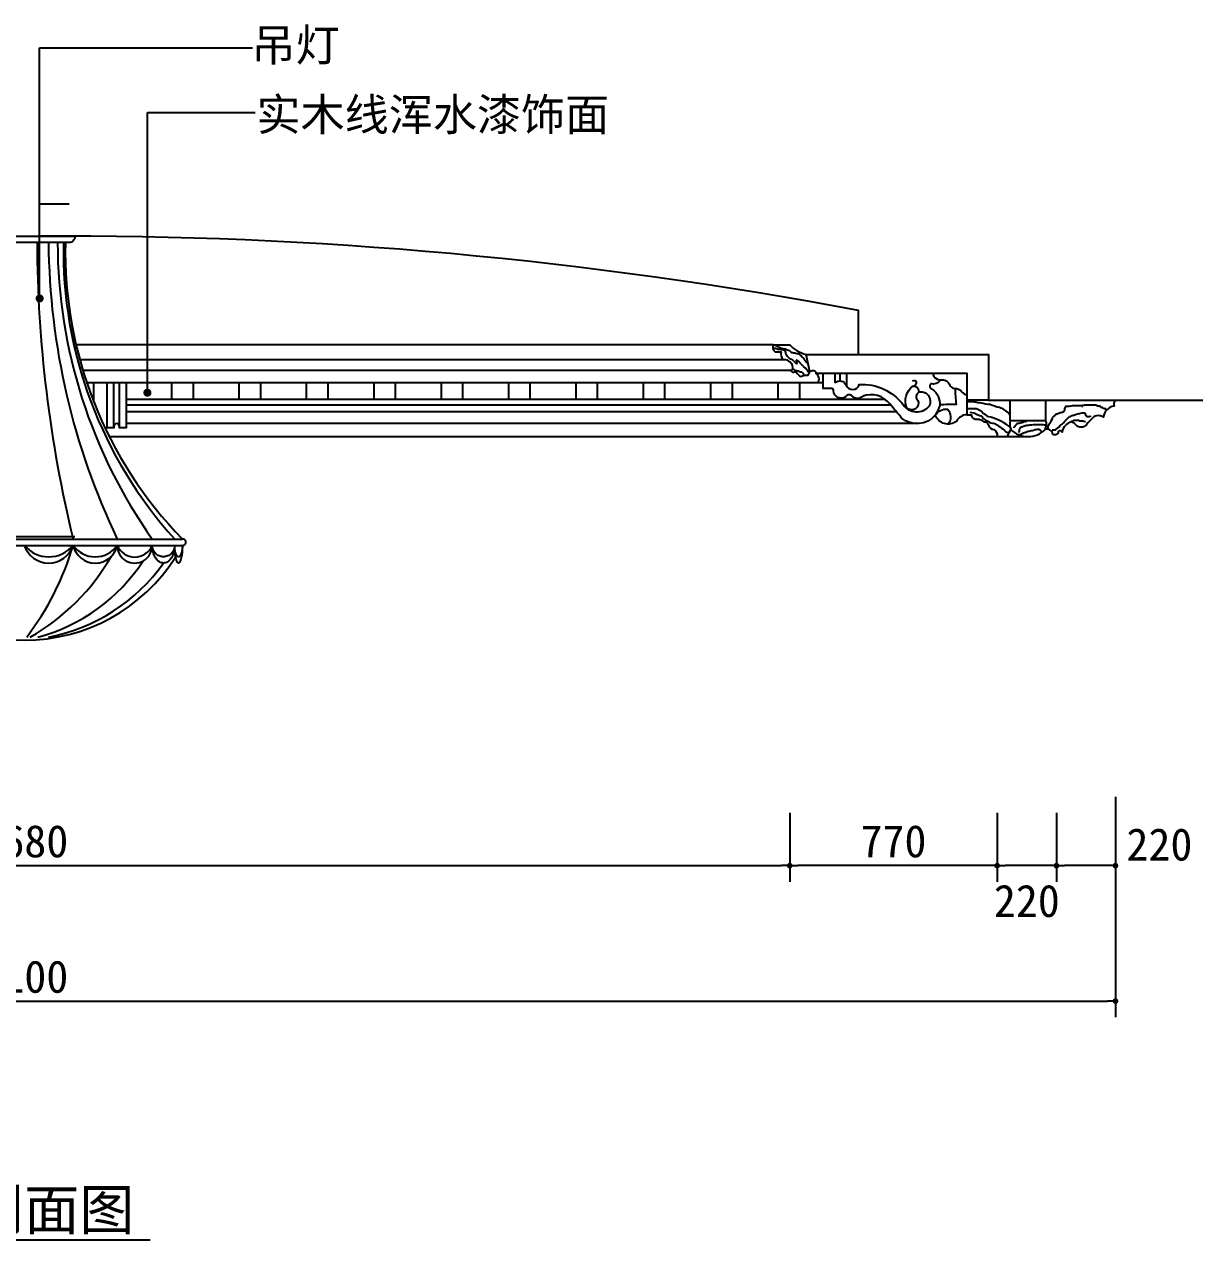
# Model space of a CAD drawing. Extents: x 341 to 10071, y 531 to 13651.
# Drawn here: x 5593 to 9967, y 9075 to 13588 of the extents above; entities that cross this region are included whole.
import ezdxf

# ---------------------------------------------------------------- set-up
doc = ezdxf.new("R2010")
doc.units = 0
doc.header["$MEASUREMENT"] = 0
doc.layers.get('0').update_dxf_attribs({"linetype": 'CONTINUOUS'})
doc.layers.get('DEFPOINTS').update_dxf_attribs({"linetype": 'CONTINUOUS'})
for name, color, linetype in [('2', 2, 'CONTINUOUS'), ('3', 3, 'CONTINUOUS'), ('4', 4, 'CONTINUOUS'), ('7', 7, 'CONTINUOUS'), ('BH', 3, 'CONTINUOUS'), ('DIM', 3, 'CONTINUOUS'), ('TEXT', 3, 'CONTINUOUS')]:
    doc.layers.add(name, color=color, linetype=linetype)
doc.styles.add('HZ', font='')
doc.styles.get("Standard").update_dxf_attribs({"font": 'txt.shx', "bigfont": 'bigfont.shx'})
doc.styles.get('HZ').set_extended_font_data('仿宋_GB2312')
doc.dimstyles.get("Standard").update_dxf_attribs({"dimtxt": 0.18, "dimasz": 0.18, "dimexe": 0.18, "dimexo": 0.0625, "dimgap": 0.09, "dimtad": 0, "dimtih": 1, "dimtoh": 1, "dimdec": 4, "dimzin": 0, "dimdsep": 46, "dimtxsty": 'Standard', "dimcen": 0.09, "dimadec": 0, "dimazin": 0, "dimtfac": 1, "dimtdec": 4, "dimtofl": 0, "dimtmove": 0, "dimatfit": 3, "dimfxl": 0, "dimtolj": 1, "dimtzin": 0, "dimarcsym": 0})

# ---------------------------------------------------------------- blocks, each defined once
blk = doc.blocks.new('_DOT')
at = {"color": 0, "linetype": 'ByBlock'}
blk.add_line((-0.35, 0), (-1, 0), dxfattribs=at)
at = {"color": 0, "linetype": 'ByBlock', "const_width": 0.35}
blk.add_lwpolyline([(-0.175, 0, 1), (0.175, 0, 1)], format="xyb", close=True, dxfattribs=at)
blk = doc.blocks.new('*D35')
at = {"linetype": 'ByBlock'}
for p, q in [((2752.1, 10660.8), (2752.1, 10404.1)), ((8434.1, 10660.8), (8434.1, 10404.1)), ((2782.1, 10464.1), (8404.1, 10464.1))]:
    blk.add_line(p, q, dxfattribs=at)
at = {"layer": 'DEFPOINTS', "color": 0, "linetype": 'ByBlock'}
for p in [(2752.1, 10720.8), (8434.1, 10720.8), (8434.1, 10464.1)]:
    blk.add_point(p, dxfattribs=at)
at = {"linetype": 'ByBlock', "xscale": 30, "yscale": 30, "zscale": 30, "rotation": 180}
blk.add_blockref('_DOT', (2752.1, 10464.1), dxfattribs=at)
at = {"linetype": 'ByBlock', "xscale": 30, "yscale": 30, "zscale": 30}
blk.add_blockref('_DOT', (8434.1, 10464.1), dxfattribs=at)
at = {"linetype": 'ByBlock', "insert": (5593.1, 10554.1), "char_height": 120, "attachment_point": 5, "style": 'HZ'}
blk.add_mtext('\\A1;5680', dxfattribs=at)
blk = doc.blocks.new('*D2')
at = {"linetype": 'ByBlock'}
for p, q in [((23033.3, 160.6), (23033.3, -630)), ((14933.3, 130.6), (14933.3, -630)), ((14963.3, -570), (23003.3, -570))]:
    blk.add_line(p, q, dxfattribs=at)
at = {"layer": 'DEFPOINTS', "color": 0, "linetype": 'ByBlock'}
for p in [(14933.3, 190.6), (23033.3, 220.6), (23033.3, -570)]:
    blk.add_point(p, dxfattribs=at)
at = {"linetype": 'ByBlock', "xscale": 30, "yscale": 30, "zscale": 30, "rotation": 180}
blk.add_blockref('_DOT', (14933.3, -570), dxfattribs=at)
at = {"linetype": 'ByBlock', "xscale": 30, "yscale": 30, "zscale": 30}
blk.add_blockref('_DOT', (23033.3, -570), dxfattribs=at)
at = {"linetype": 'ByBlock', "insert": (18983.3, -480), "char_height": 120, "attachment_point": 5, "style": 'HZ'}
blk.add_mtext('\\A1;8100', dxfattribs=at)
blk = doc.blocks.new('*D1')
at = {"linetype": 'ByBlock'}
for p, q in [((21824.3, 129.5), (21824.3, -127.2)), ((22594.3, 129.5), (22594.3, -127.2)), ((22564.3, -67.2), (21854.3, -67.2))]:
    blk.add_line(p, q, dxfattribs=at)
at = {"layer": 'DEFPOINTS', "color": 0, "linetype": 'ByBlock'}
for p in [(21824.3, 189.5), (22594.3, 189.5), (21824.3, -67.2)]:
    blk.add_point(p, dxfattribs=at)
at = {"linetype": 'ByBlock', "xscale": 30, "yscale": 30, "zscale": 30, "rotation": 180}
blk.add_blockref('_DOT', (21824.3, -67.2), dxfattribs=at)
at = {"linetype": 'ByBlock', "xscale": 30, "yscale": 30, "zscale": 30}
blk.add_blockref('_DOT', (22594.3, -67.2), dxfattribs=at)
at = {"linetype": 'ByBlock', "insert": (22209.3, 22.8), "char_height": 120, "attachment_point": 5, "style": 'HZ'}
blk.add_mtext('\\A1;770', dxfattribs=at)
blk = doc.blocks.new('*D3')
at = {"linetype": 'ByBlock'}
for p, q in [((23033.3, 776), (23033.3, 460)), ((22814.3, 716.7), (22814.3, 460)), ((23003.3, 520), (22844.3, 520))]:
    blk.add_line(p, q, dxfattribs=at)
at = {"layer": 'DEFPOINTS', "color": 0, "linetype": 'ByBlock'}
for p in [(23033.3, 836), (22814.3, 776.7), (22814.3, 520)]:
    blk.add_point(p, dxfattribs=at)
at = {"linetype": 'ByBlock', "xscale": 30, "yscale": 30, "zscale": 30, "rotation": 180}
blk.add_blockref('_DOT', (22814.3, 520), dxfattribs=at)
at = {"linetype": 'ByBlock', "xscale": 30, "yscale": 30, "zscale": 30}
blk.add_blockref('_DOT', (23033.3, 520), dxfattribs=at)
at = {"linetype": 'ByBlock', "insert": (23196.5, 598), "char_height": 120, "attachment_point": 5, "style": 'HZ'}
blk.add_mtext('\\A1;220', dxfattribs=at)
blk = doc.blocks.new('*D4')
at = {"linetype": 'ByBlock'}
for p, q in [((22594.3, 129.5), (22594.3, -127.2)), ((22814.3, 129.5), (22814.3, -127.2)), ((22784.3, -67.2), (22624.3, -67.2))]:
    blk.add_line(p, q, dxfattribs=at)
at = {"layer": 'DEFPOINTS', "color": 0, "linetype": 'ByBlock'}
for p in [(22594.3, 189.5), (22814.3, 189.5), (22594.3, -67.2)]:
    blk.add_point(p, dxfattribs=at)
at = {"linetype": 'ByBlock', "xscale": 30, "yscale": 30, "zscale": 30, "rotation": 180}
blk.add_blockref('_DOT', (22594.3, -67.2), dxfattribs=at)
at = {"linetype": 'ByBlock', "xscale": 30, "yscale": 30, "zscale": 30}
blk.add_blockref('_DOT', (22814.3, -67.2), dxfattribs=at)
at = {"linetype": 'ByBlock', "insert": (22704.3, -198.7), "char_height": 120, "attachment_point": 5, "style": 'HZ'}
blk.add_mtext('\\A1;220', dxfattribs=at)

msp = doc.modelspace()

# ---------------------------------------------------------------- linework, layer by layer
at = {"layer": '2', "ltscale": 20}
msp.add_lwpolyline([(8689.1, 12362.1), (8689.1, 12525.1, 0.048127), (5649.1, 12801.1), (5649.1, 12921.1), (5759.1, 12921.1)], format="xyb", dxfattribs=at)
msp.add_lwpolyline([(9172.1, 12192.1), (9966.9, 12192.1)], dxfattribs=at)
at = {"layer": '3', "ltscale": 20}
for p, q in [((5537.1, 12801.1), (5649.1, 12801.1)), ((8558.8, 12257.1), (8558.8, 12292.1)), ((8602.4, 12256.4), (8602.4, 12292.1)), ((8621.6, 12263.6), (8621.6, 12292.1)), ((8646.1, 12242.7), (8646.1, 12292.1)), ((5826.6, 12252.8), (5826.6, 12257.1)), ((5925.6, 12094.6), (5925.6, 12257.1)), ((5946.6, 12094.6), (5946.6, 12257.1)), ((6141.1, 12195.1), (6141.1, 12257.1)), ((6221.1, 12195.1), (6221.1, 12257.1)), ((6391.1, 12195.1), (6391.1, 12257.1)), ((6471.1, 12195.1), (6471.1, 12257.1)), ((6641.1, 12195.1), (6641.1, 12257.1)), ((6721.1, 12195.1), (6721.1, 12257.1)), ((6891.1, 12195.1), (6891.1, 12257.1)), ((6971.1, 12195.1), (6971.1, 12257.1)), ((7141.1, 12195.1), (7141.1, 12257.1)), ((7221.1, 12195.1), (7221.1, 12257.1)), ((7391.1, 12195.1), (7391.1, 12257.1)), ((7471.1, 12195.1), (7471.1, 12257.1)), ((7641.1, 12195.1), (7641.1, 12257.1)), ((7721.1, 12195.1), (7721.1, 12257.1)), ((7891.1, 12195.1), (7891.1, 12257.1)), ((7971.1, 12195.1), (7971.1, 12257.1)), ((8141.1, 12195.1), (8141.1, 12257.1)), ((8141.1, 12195.1), (8141.1, 12257.1)), ((8221.1, 12195.1), (8221.1, 12257.1)), ((8221.1, 12195.1), (8221.1, 12257.1)), ((8391.1, 12195.1), (8391.1, 12257.1)), ((8471.1, 12195.1), (8471.1, 12257.1)), ((8809.2, 12174.1), (5971.1, 12174.1)), ((8830.5, 12149.1), (5971.1, 12149.1))]:
    msp.add_line(p, q, dxfattribs=at)
at = {"layer": '3', "color": 6}
msp.add_line((5353.1, 9075.4), (6060, 9075.4), dxfattribs=at)
at = {"layer": '3', "ltscale": 20}
for points in [[(8439.7, 12302.1), (5810.8, 12302.1)], [(5908.6, 12057.1), (9323.3, 12057.1)]]:
    msp.add_lwpolyline(points, dxfattribs=at)
for points in [[(8602.4, 12256.4, -0.542232), (8643.3, 12247.6, 0.706124), (8692.2, 12250.5, -0.249672), (8854.8, 12175.8, 0.506212), (8952.6, 12171.5, 0.681844), (8912.3, 12220.3, 0.496615), (8909.5, 12191.6, -0.836921), (8868.8, 12163.5, -0.347973), (8891.6, 12243.9, -0.542486), (8912.3, 12220.3)], [(8889.6, 12264.5, -0.182042), (8900.2, 12265.2, -0.515967), (8894.3, 12244.1)], [(8993.7, 12267.4, -0.332336), (8957.4, 12253.5, 0.55781), (8963.5, 12232.5, -0.254548), (8991.1, 12172.9, -0.051687), (8974.5, 12136.5)], [(8991.2, 12175.7, -0.025207), (9052.9, 12177.9, -0.0198), (9048.7, 12235.9)], [(8974.5, 12136.5, -0.29733), (9020.2, 12158.5, -0.356159), (9022.3, 12103.3)]]:
    msp.add_lwpolyline(points, format="xyb", dxfattribs=at)
at = {"layer": '3'}
for points in [[(6151.2, 11653.2, -0.096775), (6148, 11636.9, -0.097764), (6139, 11623.2, -0.099195), (6125.5, 11614, -0.100232), (6109.5, 11610.7, -0.100232), (6093.6, 11614, -0.099195), (6080.1, 11623.2, -0.097764), (6071, 11636.9, -0.096775), (6067.9, 11653.2, -0.096775)], [(6179.9, 11653.2, -0.034786), (6178.7, 11635.8, -0.046741), (6175.7, 11623.2, -0.089856), (6170, 11612.8, -0.225305), (6165.6, 11610.7, -0.225305), (6161.1, 11612.8, -0.089856), (6155.4, 11623.2, -0.046741), (6152.4, 11635.8, -0.034786), (6151.2, 11653.2, -0.034786)]]:
    msp.add_lwpolyline(points, format="xyb", dxfattribs=at)
for centre, radius, start, end in [((10378.6, 12796.6), 4738.4, 180.2294, 193.6705), ((8288.7, 12801.8), 2606, 180.5316, 205.5765), ((7631.7, 12782.3), 1915.2, 180.1404, 215.2586), ((7335.9, 12749.1), 1598, 178.9773, 222.151), ((5683.8, 11728.7), 118, 219.7809, 320.2191), ((4761.9, 11952), 1055.7, 322.7171, 343.562), ((5856.2, 11710.7), 100, 215.0973, 324.9027), ((6003.2, 11680.3), 70.5, 202.5294, 336.5855), ((5208.2, 12021.7), 817.6, 299.8329, 329.9802), ((5468.8, 11964.8), 675.2, 284.9612, 326.8352), ((5553, 11983.1), 683.2, 280.9928, 324.6127)]:
    msp.add_arc(centre, radius, start, end, dxfattribs=at)
at = {"layer": '4'}
for p, q in [((5006.3, 11676.7), (6179.9, 11676.7)), ((5006.3, 11653.2), (6179.9, 11653.2))]:
    msp.add_line(p, q, dxfattribs=at)
msp.add_lwpolyline([(5405.3, 12798.7), (5405.3, 12801.1), (5780.9, 12801.1), (5780.9, 12798.7, -0.414214), (5759.8, 12777.6), (5426.4, 12777.6, -0.414214)], format="xyb", close=True, dxfattribs=at)
at = {"layer": '4', "ltscale": 20}
msp.add_lwpolyline([(8373.4, 12398.1), (5785.1, 12398.1)], dxfattribs=at)
for points in [[(8373.4, 12398.1, 0.388465), (8379.6, 12372.3, 0.040898), (8401.8, 12372.3, 0.138947), (8407.1, 12342.1, -0.269814), (8428.9, 12338.9, -0.292084), (8443.9, 12313.1, -0.328077), (8439.7, 12302.1, 0.482573), (8452.2, 12297.6, -0.324812), (8458.1, 12296.4, 0.139702), (8475.6, 12280.1, -0.14447), (8502.8, 12285.5, -0.041626), (8509.1, 12298.5, -0.393505), (8527.7, 12300.1, -0.258122), (8531.6, 12292.1), (9091.1, 12292.1), (9091.1, 12138.1), (9108, 12138.1, 0.408178), (9130, 12121.3, -0.219962), (9143.5, 12119.5, 0.23627), (9159.2, 12111.7, -0.250335), (9172.1, 12100.3, 0.301692), (9192, 12083.1, -0.276849), (9204.1, 12057.1)], [(8373.4, 12398.1), (8434.1, 12398.1, 0.153949), (8494.9, 12362.1), (8689.1, 12362.1), (9172.1, 12362.1), (9172.1, 12192), (9643.1, 12192, 0.379357), (9638.9, 12169.9, 0.378197), (9598.8, 12128.9, 0.341869), (9558.9, 12127.2, 0.050894), (9535.2, 12100.5, -0.445135), (9497.3, 12099.8, 0.076063), (9481.1, 12111.9, 0.304234), (9445.1, 12074.1, 0.50805), (9430.7, 12075.6, -0.576364), (9410.8, 12065, 0.476535), (9382.5, 12083.6, 0.166303), (9385.3, 12116), (9252.1, 12116, 0.166303), (9254.9, 12083.6, 0.090448), (9241.6, 12057.1)]]:
    msp.add_lwpolyline(points, format="xyb", dxfattribs=at)
at = {"layer": '4'}
for points in [[(6151.2, 11653.2, -0.064293), (6147.8, 11627, -0.077212), (6139, 11606.8, -0.107167), (6124.4, 11591.9, -0.145694), (6109.5, 11587.5, -0.145694), (6094.7, 11591.9, -0.107167), (6080.1, 11606.8, -0.077212), (6071.3, 11627, -0.064293), (6067.9, 11653.2, -0.064293)], [(6179.9, 11653.2, -0.022565), (6178.7, 11626.1, -0.03122), (6175.7, 11606.8, -0.067668), (6169.6, 11589.9, -0.278225), (6165.6, 11587.5, -0.278225), (6161.6, 11589.9, -0.067668), (6155.4, 11606.8, -0.03122), (6152.4, 11626.1, -0.022565), (6151.2, 11653.2, -0.022565)]]:
    msp.add_lwpolyline(points, format="xyb", dxfattribs=at)
for centre, radius, start, end in [((7274.9, 12744.7), 1529.6, 178.7693, 224.286), ((5683.8, 11682.9), 95.4, 198.1172, 341.8828), ((5856.2, 11671.3), 83.8, 192.4259, 347.5741), ((6002.9, 11652.4), 64.9, 179.2794, 0.7206), ((6181.3, 11665), 11.8, 263.4776, 96.5224), ((5593.1, 11966.1), 665, 212.3768, 327.6232)]:
    msp.add_arc(centre, radius, start, end, dxfattribs=at)
at = {"layer": '7', "ltscale": 20}
for p, q in [((8788.8, 12195.1), (5971.1, 12195.1)), ((8904.4, 12105.1), (5971.1, 12105.1)), ((5781.1, 11684.9), (5405.1, 11684.9))]:
    msp.add_line(p, q, dxfattribs=at)
for points in [[(8407.1, 12342.1), (5799.3, 12342.1)], [(8539.4, 12257.1), (5825.1, 12257.1)], [(5851.1, 12185.8), (5851.1, 12257.1)]]:
    msp.add_lwpolyline(points, dxfattribs=at)
for points in [[(9091.1, 12138.1, 0.271744), (9052.9, 12113.6, -0.501523), (8974.5, 12136.5, -0.408341), (8849, 12125.6, 0.020232), (8805.5, 12178.3, 0.338385), (8705, 12206.7, -0.441194), (8663.2, 12209.2, 0.485634), (8641.4, 12205, -0.586986), (8596.2, 12226.8, 0.414566), (8590.3, 12235.9), (8558.8, 12235.9), (8558.8, 12257.1), (8539.4, 12257.1, 0.378738), (8531.6, 12292.1)], [(8963.8, 12292.1, 0.342832), (8993.7, 12267.4, -0.359616), (9028, 12248.3, 0.239049), (9045.1, 12235.7, -0.276536), (9073.3, 12223.1, 0.170654), (9091.1, 12212.2, 0.170654)], [(5971.1, 12257.1), (5971.1, 12090.1), (5946.6, 12090.1), (5946.6, 12094.6, 1), (5925.6, 12094.6), (5925.6, 12090.1), (5901.1, 12090.1), (5901.1, 12257.1)]]:
    msp.add_lwpolyline(points, format="xyb", dxfattribs=at)
msp.add_arc((9318.7, 12146.8), 89.8, 224.7141, 315.2859, dxfattribs=at)
at = {"layer": 'BH'}
for p, q in [((8374.7, 12383.5), (8373.8, 12383.5)), ((8374.7, 12384.4), (8374.7, 12383.5)), ((8382.6, 12384.4), (8374.7, 12384.4)), ((8382.6, 12394.9), (8386.1, 12394.1)), ((8383.5, 12383.5), (8382.6, 12384.4)), ((8387, 12383.5), (8383.5, 12383.5)), ((8386.1, 12394.1), (8400.1, 12387.1)), ((8387, 12382.7), (8387, 12383.5)), ((8387.9, 12381.8), (8387, 12382.7)), ((8388.7, 12381.8), (8387.9, 12381.8)), ((8389.6, 12380.9), (8388.7, 12381.8)), ((8393.1, 12380.9), (8389.6, 12380.9)), ((8395.8, 12380), (8393.1, 12380.9)), ((8398.4, 12380), (8395.8, 12380)), ((8401.9, 12379.2), (8398.4, 12380)), ((8400.1, 12387.1), (8405.4, 12385.3)), ((8409.8, 12379.2), (8401.9, 12379.2)), ((8405.4, 12385.3), (8412.4, 12383.5)), ((8410.7, 12378.3), (8409.8, 12379.2)), ((8414.2, 12378.3), (8410.7, 12378.3)), ((8412.4, 12383.5), (8417.7, 12383.5)), ((8415.1, 12377.4), (8414.2, 12378.3)), ((8415.9, 12377.4), (8415.1, 12377.4)), ((8416.8, 12376.5), (8415.9, 12377.4)), ((8417.7, 12373.9), (8416.8, 12376.5)), ((8417.7, 12383.5), (8418.6, 12382.7)), ((8418.6, 12373), (8417.7, 12373.9)), ((8418.6, 12382.7), (8419.4, 12381.8)), ((8419.4, 12369.5), (8418.6, 12373)), ((8419.4, 12381.8), (8420.3, 12381.8)), ((8419.4, 12366), (8419.4, 12369.5)), ((8420.3, 12363.4), (8419.4, 12366)), ((8420.3, 12381.8), (8421.2, 12380.9)), ((8421.2, 12380.9), (8422.1, 12380)), ((8422.1, 12380), (8425.6, 12379.2)), ((8425.6, 12379.2), (8429.1, 12378.3)), ((8429.1, 12378.3), (8432.6, 12377.4)), ((8432.6, 12377.4), (8433.5, 12376.5)), ((8433.5, 12376.5), (8437, 12373)), ((8437, 12373), (8437, 12372.1)), ((8437, 12372.1), (8437.9, 12371.3)), ((8437.9, 12371.3), (8438.8, 12370.4)), ((8438.8, 12370.4), (8439.6, 12370.4)), ((8439.6, 12370.4), (8440.5, 12369.5)), ((8440.5, 12369.5), (8444, 12369.5)), ((8444, 12369.5), (8447.5, 12368.6)), ((8447.5, 12368.6), (8452.8, 12367.8)), ((8452.8, 12367.8), (8455.4, 12366.9)), ((8455.4, 12366.9), (8460.7, 12366)), ((8460.7, 12366), (8464.2, 12365.1)), ((8464.2, 12365.1), (8467.7, 12364.3)), ((8467.7, 12364.3), (8470.3, 12363.4)), ((8421.2, 12362.5), (8420.3, 12363.4)), ((8421.2, 12361.6), (8421.2, 12362.5)), ((8422.1, 12361.6), (8421.2, 12361.6)), ((8422.1, 12360.7), (8422.1, 12361.6)), ((8423, 12359.9), (8422.1, 12360.7)), ((8423.8, 12359), (8423, 12359.9)), ((8424.7, 12355.5), (8423.8, 12359)), ((8428.2, 12352), (8424.7, 12355.5)), ((8430.9, 12349.3), (8428.2, 12352)), ((8431.7, 12348.5), (8430.9, 12349.3)), ((8435.2, 12345), (8431.7, 12348.5)), ((8436.1, 12345), (8435.2, 12345)), ((8437, 12344.1), (8436.1, 12345)), ((8439.6, 12344.1), (8437, 12344.1)), ((8440.5, 12343.2), (8439.6, 12344.1)), ((8441.4, 12342.3), (8440.5, 12343.2)), ((8444.9, 12341.5), (8441.4, 12342.3)), ((8448.4, 12338), (8444.9, 12341.5)), ((8451.9, 12334.4), (8448.4, 12338)), ((8455.4, 12331.8), (8451.9, 12334.4)), ((8458.1, 12330.9), (8455.4, 12331.8)), ((8458.1, 12340.6), (8458.1, 12338.8)), ((8458.9, 12340.6), (8458.1, 12340.6)), ((8458.1, 12338.8), (8458.9, 12338)), ((8458.9, 12327.4), (8458.1, 12330.9)), ((8458.9, 12339.7), (8458.9, 12340.6)), ((8462.4, 12339.7), (8458.9, 12339.7)), ((8458.9, 12338), (8458.9, 12332.7)), ((8458.9, 12332.7), (8459.8, 12329.2)), ((8459.8, 12326.6), (8458.9, 12327.4)), ((8459.8, 12329.2), (8460.7, 12328.3)), ((8461.6, 12326.6), (8459.8, 12326.6)), ((8460.7, 12328.3), (8460.7, 12327.4)), ((8460.7, 12327.4), (8461.6, 12327.4)), ((8461.6, 12327.4), (8461.6, 12326.6)), ((8465.1, 12336.2), (8462.4, 12339.7)), ((8466, 12335.3), (8465.1, 12336.2)), ((8469.5, 12334.4), (8466, 12335.3)), ((8473, 12330.9), (8469.5, 12334.4)), ((8470.3, 12363.4), (8471.2, 12360.7)), ((8471.2, 12360.7), (8472.1, 12359.9)), ((8472.1, 12359.9), (8475.6, 12359)), ((8473.9, 12330.1), (8473, 12330.9)), ((8473.9, 12329.2), (8473.9, 12330.1)), ((8474.7, 12328.3), (8473.9, 12329.2)), ((8478.2, 12324.8), (8474.7, 12328.3)), ((8475.6, 12359), (8476.5, 12355.5)), ((8476.5, 12355.5), (8477.4, 12355.5)), ((8477.4, 12355.5), (8478.2, 12354.6)), ((8478.2, 12354.6), (8479.1, 12353.7)), ((8487, 12316), (8478.2, 12324.8)), ((8479.1, 12353.7), (8480, 12352.9)), ((8480, 12352.9), (8480.9, 12352)), ((8480.9, 12352), (8481.8, 12352)), ((8481.8, 12352), (8482.6, 12351.1)), ((8482.6, 12351.1), (8483.5, 12350.2)), ((8483.5, 12350.2), (8484.4, 12350.2)), ((8484.4, 12350.2), (8484.4, 12349.3)), ((8484.4, 12349.3), (8485.3, 12348.5)), ((8485.3, 12348.5), (8485.3, 12345.8)), ((8485.3, 12345.8), (8486.1, 12345.8)), ((8486.1, 12345.8), (8486.1, 12345)), ((8486.1, 12345), (8487, 12345)), ((8487, 12345), (8487, 12344.1)), ((8487, 12344.1), (8487.9, 12343.2)), ((8487.9, 12343.2), (8487.9, 12342.3)), ((8487.9, 12342.3), (8488.8, 12342.3)), ((8488.8, 12342.3), (8488.8, 12341.5)), ((8488.8, 12341.5), (8489.6, 12340.6)), ((8489.6, 12340.6), (8489.6, 12339.7)), ((8489.6, 12339.7), (8490.5, 12339.7)), ((8490.5, 12339.7), (8490.5, 12338.8)), ((8490.5, 12338.8), (8491.4, 12338)), ((8491.4, 12338), (8492.3, 12338)), ((8492.3, 12338), (8492.3, 12337.1)), ((8492.3, 12337.1), (8493.2, 12337.1)), ((8493.2, 12337.1), (8494, 12336.2)), ((8494, 12336.2), (8494, 12335.3)), ((8494, 12335.3), (8494.9, 12335.3)), ((8494.9, 12335.3), (8494.9, 12331.8)), ((8494.9, 12331.8), (8495.8, 12330.9)), ((8495.8, 12330.9), (8495.8, 12329.2)), ((8449.3, 12306.4), (8448.4, 12306.4)), ((8450.2, 12305.5), (8449.3, 12306.4)), ((8451, 12305.5), (8450.2, 12305.5)), ((8451, 12304.6), (8451, 12305.5)), ((8451.9, 12304.6), (8451, 12304.6)), ((8451.9, 12303.8), (8451.9, 12304.6)), ((8452.8, 12303.8), (8451.9, 12303.8)), ((8452.8, 12302.9), (8452.8, 12303.8)), ((8453.7, 12302.9), (8452.8, 12302.9)), ((8453.7, 12302), (8453.7, 12302.9)), ((8454.5, 12302), (8453.7, 12302)), ((8455.4, 12301.1), (8454.5, 12302)), ((8458.9, 12301.1), (8455.4, 12301.1)), ((8462.4, 12300.2), (8458.9, 12301.1)), ((8465.1, 12299.4), (8462.4, 12300.2)), ((8470.3, 12297.6), (8465.1, 12299.4)), ((8475.6, 12296.7), (8470.3, 12297.6)), ((8479.1, 12295.9), (8475.6, 12296.7)), ((8482.6, 12292.4), (8479.1, 12295.9)), ((8487, 12287.1), (8482.6, 12292.4)), ((8492.3, 12310.8), (8487, 12316)), ((8487.9, 12284.5), (8487, 12287.1)), ((8488.8, 12283.6), (8487.9, 12284.5)), ((8497.5, 12305.5), (8492.3, 12310.8)), ((8501.9, 12300.2), (8497.5, 12305.5)), ((8502.8, 12297.6), (8501.9, 12300.2)), ((8504.6, 12296.7), (8502.8, 12297.6)), ((9100, 12186.3), (9095.6, 12186.3)), ((9100, 12185.5), (9100, 12186.3)), ((9117.2, 12185.5), (9100, 12185.5)), ((9119.8, 12184.6), (9117.2, 12185.5)), ((9125, 12184.6), (9119.8, 12184.6)), ((9128.4, 12183.7), (9125, 12184.6)), ((9131.9, 12182.9), (9128.4, 12183.7)), ((9093.1, 12158.7), (9094.8, 12158.7)), ((9093.9, 12158.7), (9093.1, 12158.7)), ((9097.4, 12159.6), (9093.9, 12158.7)), ((9094.8, 12158.7), (9094.8, 12157.9)), ((9094.8, 12157.9), (9095.6, 12157.9)), ((9126.7, 12159.6), (9097.4, 12159.6)), ((9102.5, 12147.5), (9109.4, 12146.7)), ((9109.4, 12146.7), (9118.1, 12144.9)), ((9118.1, 12144.9), (9127.6, 12140.6)), ((9130.1, 12158.7), (9126.7, 12159.6)), ((9127.6, 12140.6), (9136.2, 12137.2)), ((9137, 12155.3), (9130.1, 12158.7)), ((9138.8, 12182.9), (9131.9, 12182.9)), ((9145.7, 12150.1), (9137, 12155.3)), ((9145.7, 12181.1), (9138.8, 12182.9)), ((9152.6, 12179.4), (9145.7, 12181.1)), ((9152.6, 12143.2), (9145.7, 12150.1)), ((9161.2, 12177.7), (9152.6, 12179.4)), ((9163.8, 12136.3), (9152.6, 12143.2)), ((9169.8, 12176), (9161.2, 12177.7)), ((9178.5, 12176), (9169.8, 12176)), ((9183.6, 12174.3), (9178.5, 12176)), ((9190.5, 12170.8), (9183.6, 12174.3)), ((9194, 12169.9), (9190.5, 12170.8)), ((9196.6, 12169.1), (9194, 12169.9)), ((9197.4, 12168.2), (9196.6, 12169.1)), ((9200.9, 12167.4), (9197.4, 12168.2)), ((9204.3, 12166.5), (9200.9, 12167.4)), ((9206.9, 12166.5), (9204.3, 12166.5)), ((9212.1, 12164.8), (9206.9, 12166.5)), ((9217.3, 12163), (9212.1, 12164.8)), ((9224.2, 12161.3), (9217.3, 12163)), ((9229.3, 12157.9), (9224.2, 12161.3)), ((9236.2, 12152.7), (9229.3, 12157.9)), ((9241.4, 12149.3), (9236.2, 12152.7)), ((9246.6, 12145.8), (9241.4, 12149.3)), ((9249.2, 12142.4), (9246.6, 12145.8)), ((9251.8, 12137.2), (9249.2, 12142.4)), ((9420.9, 12139.8), (9420, 12137.2)), ((9421.7, 12140.6), (9420.9, 12139.8)), ((9426.9, 12140.6), (9421.7, 12140.6)), ((9432.1, 12143.2), (9426.9, 12140.6)), ((9439, 12144.9), (9432.1, 12143.2)), ((9445.9, 12146.7), (9439, 12144.9)), ((9451, 12150.1), (9445.9, 12146.7)), ((9454.5, 12153.6), (9451, 12150.1)), ((9455.4, 12163.9), (9454.5, 12160.5)), ((9454.5, 12160.5), (9454.5, 12153.6)), ((9456.2, 12165.6), (9455.4, 12164.8)), ((9455.4, 12164.8), (9455.4, 12163.9)), ((9456.2, 12167.4), (9456.2, 12165.6)), ((9457.1, 12167.4), (9456.2, 12167.4)), ((9457.9, 12168.2), (9457.1, 12167.4)), ((9470.9, 12168.2), (9457.9, 12168.2)), ((9477.8, 12169.9), (9470.9, 12168.2)), ((9483, 12170.8), (9477.8, 12169.9)), ((9520.9, 12170.8), (9483, 12170.8)), ((9491.6, 12138.1), (9498.5, 12139.8)), ((9498.5, 12139.8), (9503.7, 12141.5)), ((9503.7, 12141.5), (9507.1, 12142.4)), ((9507.1, 12142.4), (9509.7, 12143.2)), ((9509.7, 12143.2), (9513.2, 12144.1)), ((9513.2, 12144.1), (9518.3, 12144.9)), ((9518.3, 12170.8), (9518.3, 12169.1)), ((9519.2, 12170.8), (9518.3, 12170.8)), ((9518.3, 12169.1), (9520.1, 12169.1)), ((9518.3, 12144.9), (9529.5, 12144.9)), ((9519.2, 12171.7), (9519.2, 12170.8)), ((9520.9, 12171.7), (9519.2, 12171.7)), ((9520.1, 12169.9), (9520.9, 12169.9)), ((9520.1, 12169.1), (9520.1, 12169.9)), ((9520.9, 12172.5), (9520.9, 12171.7)), ((9527.8, 12172.5), (9520.9, 12172.5)), ((9520.9, 12169.9), (9520.9, 12170.8)), ((9572.7, 12173.4), (9527.8, 12173.4)), ((9527.8, 12173.4), (9527.8, 12172.5)), ((9529.5, 12144.9), (9530.4, 12144.1)), ((9530.4, 12144.1), (9531.3, 12141.5)), ((9531.3, 12141.5), (9532.1, 12138.1)), ((9572.7, 12171.7), (9572.7, 12173.4)), ((9577, 12171.7), (9572.7, 12171.7)), ((9577, 12169.9), (9577, 12171.7)), ((9583.9, 12169.9), (9577, 12169.9)), ((9583.9, 12168.2), (9583.9, 12169.9)), ((9589.1, 12168.2), (9583.9, 12168.2)), ((9589.1, 12164.8), (9589.1, 12168.2)), ((9596, 12164.8), (9589.1, 12164.8)), ((9596, 12161.3), (9596, 12164.8)), ((9601.1, 12161.3), (9596, 12161.3)), ((9601.1, 12159.6), (9601.1, 12161.3)), ((9608.9, 12159.6), (9601.1, 12159.6)), ((9608.9, 12156.2), (9608.9, 12159.6)), ((9136.2, 12137.2), (9143.1, 12133.7)), ((9143.1, 12133.7), (9148.3, 12130.3)), ((9148.3, 12130.3), (9149.1, 12127.7)), ((9149.1, 12127.7), (9152.6, 12124.3)), ((9152.6, 12124.3), (9156, 12123.4)), ((9156, 12123.4), (9159.5, 12119.1)), ((9159.5, 12119.1), (9164.6, 12117.4)), ((9172.4, 12130.3), (9163.8, 12136.3)), ((9164.6, 12117.4), (9169, 12113.9)), ((9169, 12113.9), (9172.4, 12113.1)), ((9181, 12128.6), (9172.4, 12130.3)), ((9172.4, 12113.1), (9175.9, 12110.5)), ((9175.9, 12110.5), (9176.7, 12109.6)), ((9176.7, 12109.6), (9179.3, 12108.7)), ((9179.3, 12108.7), (9180.2, 12108.7)), ((9180.2, 12108.7), (9181, 12107.9)), ((9192.3, 12125.1), (9181, 12128.6)), ((9181, 12107.9), (9186.2, 12107)), ((9186.2, 12107), (9189.7, 12107)), ((9189.7, 12107), (9194.8, 12105.3)), ((9200.9, 12121.7), (9192.3, 12125.1)), ((9194.8, 12105.3), (9197.4, 12104.4)), ((9197.4, 12104.4), (9198.3, 12104.4)), ((9198.3, 12104.4), (9199.2, 12103.6)), ((9199.2, 12103.6), (9199.2, 12102.7)), ((9199.2, 12102.7), (9200, 12101.9)), ((9200, 12101.9), (9202.6, 12101)), ((9210.4, 12118.2), (9200.9, 12121.7)), ((9202.6, 12101), (9206.1, 12098.4)), ((9206.1, 12098.4), (9211.2, 12095)), ((9220.7, 12113.1), (9210.4, 12118.2)), ((9211.2, 12095), (9216.4, 12091.5)), ((9229.3, 12107.9), (9220.7, 12113.1)), ((9238.8, 12101.9), (9229.3, 12107.9)), ((9245.7, 12096.7), (9238.8, 12101.9)), ((9250.9, 12091.5), (9245.7, 12096.7)), ((9251.8, 12136.3), (9251.8, 12137.2)), ((9267.3, 12093.2), (9267.3, 12091.5)), ((9268.2, 12093.2), (9267.3, 12093.2)), ((9269, 12094.1), (9268.2, 12093.2)), ((9269, 12095), (9269, 12094.1)), ((9269.9, 12095), (9269, 12095)), ((9270.8, 12096.7), (9269.9, 12095.8)), ((9269.9, 12095.8), (9269.9, 12095)), ((9271.6, 12098.4), (9270.8, 12097.5)), ((9270.8, 12097.5), (9270.8, 12096.7)), ((9272.5, 12099.3), (9271.6, 12098.4)), ((9273.3, 12100.1), (9272.5, 12099.3)), ((9274.2, 12101), (9273.3, 12100.1)), ((9275.1, 12101.9), (9274.2, 12101)), ((9275.9, 12102.7), (9275.1, 12101.9)), ((9276.8, 12102.7), (9275.9, 12102.7)), ((9277.7, 12103.6), (9276.8, 12102.7)), ((9278.5, 12104.4), (9277.7, 12103.6)), ((9281.1, 12105.3), (9278.5, 12104.4)), ((9282, 12106.2), (9281.1, 12105.3)), ((9285.4, 12106.2), (9282, 12106.2)), ((9288.9, 12107), (9285.4, 12106.2)), ((9293.2, 12107.9), (9288.9, 12107)), ((9296.6, 12108.7), (9293.2, 12107.9)), ((9299.2, 12094.1), (9295.8, 12091.5)), ((9301.8, 12110.5), (9296.6, 12108.7)), ((9302.7, 12095), (9299.2, 12094.1)), ((9307, 12112.2), (9301.8, 12110.5)), ((9307, 12096.7), (9302.7, 12095)), ((9311.3, 12113.1), (9307, 12112.2)), ((9310.4, 12097.5), (9307, 12096.7)), ((9313.9, 12098.4), (9310.4, 12097.5)), ((9313.9, 12113.1), (9311.3, 12113.1)), ((9319.1, 12098.4), (9313.9, 12098.4)), ((9324.2, 12100.1), (9319.1, 12098.4)), ((9331.1, 12100.1), (9324.2, 12100.1)), ((9337.2, 12101), (9331.1, 12100.1)), ((9375.1, 12101), (9337.2, 12101)), ((9380.3, 12100.1), (9375.1, 12101)), ((9383.8, 12100.1), (9380.3, 12100.1)), ((9395, 12100.1), (9391.5, 12095)), ((9391.5, 12095), (9391.5, 12092.4)), ((9400.1, 12105.3), (9395, 12100.1)), ((9401.9, 12109.6), (9400.1, 12105.3)), ((9403.6, 12114.8), (9401.9, 12109.6)), ((9407.1, 12120), (9403.6, 12114.8)), ((9407.9, 12123.4), (9407.1, 12120)), ((9408.8, 12126), (9407.9, 12123.4)), ((9411.4, 12130.3), (9408.8, 12126.8)), ((9408.8, 12126.8), (9408.8, 12126)), ((9412.2, 12131.2), (9411.4, 12130.3)), ((9415.7, 12132), (9412.2, 12131.2)), ((9418.3, 12135.5), (9415.7, 12132)), ((9419.1, 12136.3), (9418.3, 12135.5)), ((9420, 12137.2), (9419.1, 12136.3)), ((9432.9, 12091.5), (9438.1, 12098.4)), ((9438.1, 12098.4), (9445, 12103.6)), ((9445, 12103.6), (9450.2, 12108.7)), ((9450.2, 12108.7), (9455.4, 12113.9)), ((9455.4, 12113.9), (9460.5, 12119.1)), ((9460.5, 12119.1), (9465.7, 12124.3)), ((9465.7, 12124.3), (9469.2, 12127.7)), ((9469.2, 12127.7), (9472.6, 12131.2)), ((9472.6, 12131.2), (9476.1, 12132)), ((9476.1, 12132), (9478.6, 12134.6)), ((9476.9, 12111.3), (9476.1, 12110.5)), ((9476.1, 12110.5), (9476.1, 12109.6)), ((9477.8, 12112.2), (9476.9, 12111.3)), ((9481.2, 12113.1), (9477.8, 12112.2)), ((9478.6, 12134.6), (9482.1, 12135.5)), ((9484.7, 12113.9), (9481.2, 12113.1)), ((9482.1, 12135.5), (9485.6, 12136.3)), ((9487.3, 12116.5), (9484.7, 12113.9)), ((9485.6, 12136.3), (9489, 12137.2)), ((9506.3, 12116.5), (9487.3, 12116.5)), ((9489, 12137.2), (9491.6, 12138.1)), ((9510.6, 12114.8), (9506.3, 12116.5)), ((9517.5, 12114.8), (9510.6, 12114.8)), ((9522.6, 12113.9), (9517.5, 12114.8)), ((9526.1, 12113.1), (9522.6, 12113.9)), ((9531.3, 12112.2), (9526.1, 12113.1)), ((9532.1, 12112.2), (9531.3, 12112.2)), ((9532.1, 12138.1), (9533, 12134.6)), ((9532.1, 12111.3), (9532.1, 12112.2)), ((9533, 12134.6), (9533.9, 12133.7)), ((9533.9, 12133.7), (9536.4, 12132.9)), ((9536.4, 12132.9), (9537.3, 12132.9)), ((9537.3, 12132.9), (9537.3, 12132)), ((9537.3, 12132), (9546.8, 12132)), ((9546.8, 12132), (9547.7, 12132.9)), ((9547.7, 12132.9), (9551.1, 12132.9)), ((9551.1, 12132.9), (9552, 12132)), ((9216.4, 12091.5), (9219, 12090.6)), ((9219, 12090.6), (9219.9, 12089.8)), ((9219.9, 12089.8), (9220.7, 12088.9)), ((9220.7, 12088.9), (9220.7, 12088.1)), ((9220.7, 12088.1), (9221.6, 12088.1)), ((9221.6, 12088.1), (9221.6, 12087.2)), ((9221.6, 12087.2), (9224.2, 12086.3)), ((9224.2, 12086.3), (9225, 12085.5)), ((9225, 12085.5), (9227.6, 12084.6)), ((9227.6, 12084.6), (9230.2, 12082)), ((9230.2, 12082), (9230.2, 12081.2)), ((9230.2, 12081.2), (9231.1, 12080.3)), ((9231.1, 12080.3), (9231.9, 12079.4)), ((9231.9, 12079.4), (9231.9, 12078.6)), ((9231.9, 12078.6), (9232.8, 12078.6)), ((9232.8, 12078.6), (9233.7, 12077.7)), ((9233.7, 12077.7), (9233.7, 12076.9)), ((9233.7, 12076.9), (9234.5, 12076.9)), ((9234.5, 12076.9), (9234.5, 12076)), ((9234.5, 12076), (9235.4, 12076)), ((9235.4, 12076), (9236.2, 12075.1)), ((9236.2, 12075.1), (9237.1, 12074.3)), ((9237.1, 12074.3), (9239.7, 12073.4)), ((9239.7, 12073.4), (9243.1, 12072.5)), ((9243.1, 12072.5), (9244, 12072.5)), ((9244, 12072.5), (9244, 12073.4)), ((9253.5, 12090.6), (9250.9, 12091.5)), ((9266.4, 12089.8), (9265.6, 12089.8)), ((9266.4, 12091.5), (9266.4, 12089.8)), ((9267.3, 12091.5), (9266.4, 12091.5)), ((9284.6, 12076), (9284.6, 12071.7)), ((9285.4, 12076), (9284.6, 12076)), ((9286.3, 12084.6), (9285.4, 12083.8)), ((9285.4, 12083.8), (9285.4, 12076)), ((9287.1, 12085.5), (9286.3, 12084.6)), ((9288, 12086.3), (9287.1, 12085.5)), ((9287.1, 12064.8), (9288, 12064.8)), ((9288.9, 12088.1), (9288, 12087.2)), ((9288, 12087.2), (9288, 12086.3)), ((9288, 12064.8), (9291.5, 12065.6)), ((9292.3, 12091.5), (9288.9, 12088.1)), ((9291.5, 12065.6), (9296.6, 12069.1)), ((9295.8, 12091.5), (9292.3, 12091.5)), ((9296.6, 12069.1), (9301.8, 12070.8)), ((9301.8, 12070.8), (9306.1, 12072.5)), ((9306.1, 12072.5), (9309.6, 12073.4)), ((9309.6, 12073.4), (9313, 12073.4)), ((9313, 12073.4), (9313.9, 12074.3)), ((9313.9, 12075.1), (9314.7, 12075.1)), ((9313.9, 12074.3), (9313.9, 12075.1)), ((9314.7, 12075.1), (9315.6, 12076)), ((9315.6, 12076), (9318.2, 12076.9)), ((9318.2, 12076.9), (9323.4, 12077.7)), ((9323.4, 12077.7), (9330.3, 12079.4)), ((9330.3, 12079.4), (9335.5, 12079.4)), ((9335.5, 12079.4), (9340.6, 12081.2)), ((9340.6, 12081.2), (9341.5, 12082)), ((9341.5, 12082), (9342.4, 12082)), ((9342.4, 12082), (9343.2, 12082.9)), ((9343.2, 12082.9), (9348.4, 12082.9)), ((9348.4, 12082.9), (9353.6, 12084.6)), ((9353.6, 12084.6), (9360.5, 12084.6)), ((9360.5, 12084.6), (9360.5, 12083.8)), ((9360.5, 12083.8), (9361.3, 12083.8)), ((9361.3, 12083.8), (9362.2, 12082.9)), ((9362.2, 12082.9), (9362.2, 12082)), ((9362.2, 12082), (9363.1, 12082)), ((9363.1, 12082), (9363.9, 12081.2)), ((9363.9, 12081.2), (9363.9, 12080.3)), ((9363.9, 12080.3), (9364.8, 12080.3)), ((9364.8, 12080.3), (9364.8, 12079.4)), ((9364.8, 12079.4), (9365.6, 12079.4)), ((9365.6, 12079.4), (9365.6, 12078.6)), ((9365.6, 12078.6), (9366.5, 12078.6)), ((9366.5, 12078.6), (9366.5, 12077.7)), ((9366.5, 12077.7), (9367.4, 12077.7)), ((9391.5, 12092.4), (9392.4, 12092.4)), ((9392.4, 12083.8), (9391.5, 12082.9)), ((9391.5, 12082.9), (9391.5, 12082)), ((9392.4, 12092.4), (9392.4, 12083.8)), ((9407.9, 12082), (9420, 12082)), ((9420, 12082), (9422.6, 12084.6)), ((9422.6, 12084.6), (9432.9, 12091.5))]:
    msp.add_line(p, q, dxfattribs=at)
at = {"layer": 'DIM'}
for p, q in [((8509.1, 12298.5), (8494.9, 12362.1)), ((9172.1, 12192), (9091.1, 12192)), ((9252.1, 12116), (9252.1, 12192)), ((9385.3, 12116), (9385.3, 12192))]:
    msp.add_line(p, q, dxfattribs=at)

# ---------------------------------------------------------------- texts
at = {"layer": '3', "style": 'HZ'}
msp.add_text('剖面图', height=150, dxfattribs=at).set_placement((5387.9, 9111.5))
at = {"layer": 'TEXT', "linetype": 'ByBlock', "style": 'HZ'}
for s, p in [('吊灯', (6436.1, 13451.1)), ('实木线浑水漆饰面', (6454.7, 13192.8))]:
    msp.add_text(s, height=120, dxfattribs=at).set_placement(p)

# ---------------------------------------------------------------- dimensions: what is measured, and where the dimension line sits
at = {"layer": 'DIM', "ltscale": 20}
for base, p1, p2, picture, middle in [((9643.1, 9961.3), (1543.1, 10722), (9643.1, 10752), '*D2', (5593.1, 10051.3)), ((8434.1, 10464.1), (9204.1, 10720.8), (8434.1, 10720.8), '*D1', (8819.1, 10554.1))]:
    dim = msp.add_linear_dim(base=base, p1=p1, p2=p2, dimstyle='Standard', override={"dimscale": 60, "dimtxt": 2, "dimasz": 0.5, "dimexe": 1, "dimexo": 1, "dimgap": 0.5, "dimtad": 1, "dimtih": 0, "dimtoh": 0, "dimdec": 0, "dimzin": 9, "dimtxsty": 'HZ', "dimblk1": 'DOT', "dimblk2": 'DOT', "dimsah": 1, "dimcen": 0, "dimclrd": 256, "dimclre": 256, "dimclrt": 256, "dimtfac": 0.5, "dimtdec": 0, "dimtofl": 1, "dimtmove": 2, "dimtzin": 2}, dxfattribs=at)
    dim.commit()
    dim.dimension.update_dxf_attribs({"geometry": picture, "text_midpoint": middle, "insert": (-13390.2, 10531.3)})
dim = msp.add_linear_dim(base=(9424.1, 10464.1), p1=(9643.1, 10780.1), p2=(9424.1, 10720.8), text='220', dimstyle='Standard', override={"dimscale": 60, "dimtxt": 2, "dimasz": 0.5, "dimexe": 1, "dimexo": 1, "dimgap": 0.5, "dimtad": 1, "dimtih": 0, "dimtoh": 0, "dimdec": 0, "dimzin": 9, "dimtxsty": 'HZ', "dimblk1": 'DOT', "dimblk2": 'DOT', "dimsah": 1, "dimcen": 0, "dimclrd": 256, "dimclre": 256, "dimclrt": 256, "dimtfac": 0.5, "dimtdec": 0, "dimtofl": 1, "dimtmove": 2, "dimtzin": 2}, dxfattribs=at)
dim.commit()
dim.dimension.update_dxf_attribs({"geometry": '*D3', "text_midpoint": (9806.3, 10542.1), "dimtype": 128, "insert": (-13390.2, 9944.1)})
dim = msp.add_linear_dim(base=(8434.1, 10464.1), p1=(2752.1, 10720.8), p2=(8434.1, 10720.8), text='5680', dimstyle='Standard', override={"dimscale": 60, "dimtxt": 2, "dimasz": 0.5, "dimexe": 1, "dimexo": 1, "dimgap": 0.5, "dimtad": 1, "dimtih": 0, "dimtoh": 0, "dimdec": 0, "dimzin": 9, "dimtxsty": 'HZ', "dimblk1": 'DOT', "dimblk2": 'DOT', "dimsah": 1, "dimcen": 0, "dimclrd": 256, "dimclre": 256, "dimclrt": 256, "dimtfac": 0.5, "dimtdec": 0, "dimtofl": 1, "dimtmove": 2, "dimtzin": 2}, dxfattribs=at)
dim.commit()
dim.dimension.update_dxf_attribs({"geometry": '*D35', "text_midpoint": (5593.1, 10554.1)})
dim = msp.add_linear_dim(base=(9204.1, 10464.1), p1=(9424.1, 10720.8), p2=(9204.1, 10720.8), dimstyle='Standard', override={"dimscale": 60, "dimtxt": 2, "dimasz": 0.5, "dimexe": 1, "dimexo": 1, "dimgap": 0.5, "dimtad": 1, "dimtih": 0, "dimtoh": 0, "dimdec": 0, "dimzin": 9, "dimtxsty": 'HZ', "dimblk1": 'DOT', "dimblk2": 'DOT', "dimsah": 1, "dimcen": 0, "dimclrd": 256, "dimclre": 256, "dimclrt": 256, "dimtfac": 0.5, "dimtdec": 0, "dimtofl": 1, "dimtmove": 2, "dimtzin": 2}, dxfattribs=at)
dim.commit()
dim.dimension.update_dxf_attribs({"geometry": '*D4', "text_midpoint": (9314.1, 10332.6), "dimtype": 128, "insert": (-13390.2, 10531.3)})

# ---------------------------------------------------------------- leaders
at = {"layer": 'BH'}
for points in [[(5650, 12570), (5650, 13500), (6440, 13500)], [(6050, 12220), (6050, 13260), (6450, 13260)]]:
    msp.add_leader(points, dimstyle='Standard', override={"dimscale": 60, "dimtxt": 2, "dimasz": 0.5, "dimexe": 1, "dimexo": 1, "dimgap": 0.5, "dimtad": 1, "dimtih": 0, "dimtoh": 0, "dimdec": 0, "dimzin": 9, "dimtxsty": 'HZ', "dimcen": 0, "dimclrd": 256, "dimclre": 256, "dimclrt": 256, "dimtfac": 0.5, "dimtdec": 0, "dimtofl": 1, "dimldrblk": 'DOT', "dimtzin": 2}, dxfattribs=at)

doc.saveas('drawing.dxf')
